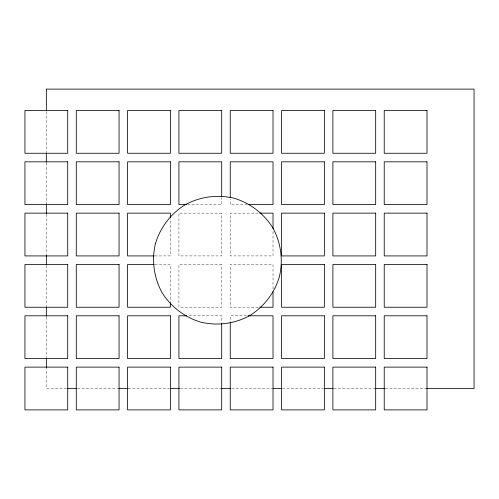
<?xml version="1.0" encoding="UTF-8"?>
<svg xmlns="http://www.w3.org/2000/svg" width="499" height="499" viewBox="0 0 499 499"><rect width="100%" height="100%" fill="white"/><g stroke="black" fill="none" stroke-linecap="round" stroke-linejoin="round"><path stroke-width="0.37" stroke-dasharray="2.5 1.87" d="M187.481 204.59L221.699 204.59L221.699 197.592M247.361 204.59L230.251 204.59L230.251 199.145M258.251 213.142L230.251 213.142L230.251 255.918L273.022 255.918L273.022 231.031M154.821 255.918L170.371 255.918L170.371 218.587M154.821 264.47L170.371 264.47L170.371 301.795M258.251 307.241L230.251 307.241L230.251 264.47L273.022 264.47L273.022 289.358M189.034 315.798L221.699 315.798L221.699 322.797M246.581 315.798L230.251 315.798L230.251 322.017M66.592 388.509L46.338 388.509L46.338 368.287M77.501 388.509L118.013 388.509M128.137 388.509L169.429 388.509M180.339 388.509L220.851 388.509M231.754 388.509L272.267 388.509M282.397 388.509L323.689 388.509M333.819 388.509L375.105 388.509M385.234 388.509L425.747 388.509M46.338 111.657L46.338 152.095M46.338 162.986L46.338 204.203M46.338 214.308L46.338 254.752M46.338 265.636L46.338 306.074M46.338 316.965L46.338 357.403M221.699 213.142L178.929 213.142L178.929 255.918L221.699 255.918L221.699 213.142M221.699 264.47L178.929 264.47L178.929 307.241L221.699 307.241L221.699 264.47"/><path stroke-width="0.75" d="M186.701 204.59L178.929 204.59L178.929 161.819L221.699 161.819L221.699 196.812M248.914 204.59L273.022 204.59L273.022 161.819L230.251 161.819L230.251 197.592M259.804 213.142L273.022 213.142L273.022 228.698M154.041 255.918L127.601 255.918L127.601 213.142L170.371 213.142L170.371 217.807M154.041 264.47L127.601 264.47L127.601 307.241L170.371 307.241L170.371 302.575M259.804 307.241L273.022 307.241L273.022 291.69M186.701 315.798L178.929 315.798L178.929 358.569L221.699 358.569L221.699 323.57M248.14 315.798L273.022 315.798L273.022 358.569L230.251 358.569L230.251 322.797M67.371 388.509L76.721 388.509M118.787 388.509L128.137 388.509M170.209 388.509L179.559 388.509M221.631 388.509L230.201 388.509M273.047 388.509L281.617 388.509M324.469 388.509L333.039 388.509M375.884 388.509L384.455 388.509M426.526 388.509L474.05 388.509L474.05 89.109L46.338 89.109L46.338 110.884M46.338 152.875L46.338 162.206M46.338 204.203L46.338 213.535M46.338 255.525L46.338 264.857M46.338 306.854L46.338 316.185M46.338 358.176L46.338 367.507M155.451 243.587C151.54 260.066 153.823 277.369 161.857 292.271C170.745 306.685 184.593 317.308 200.816 322.167C217.29 326.072 234.599 323.795 249.5 315.755C263.915 306.866 274.537 293.019 279.39 276.795C283.301 260.322 281.024 243.019 272.984 228.112C264.096 213.703 250.249 203.074 234.025 198.222C217.552 194.317 200.249 196.594 185.341 204.634C170.926 213.516 160.304 227.363 155.451 243.587M67.721 110.491L24.95 110.491L24.95 153.262L67.721 153.262L67.721 110.491M119.049 110.491L76.278 110.491L76.278 153.262L119.049 153.262L119.049 110.491M170.371 110.491L127.601 110.491L127.601 153.262L170.371 153.262L170.371 110.491M221.699 110.491L178.929 110.491L178.929 153.262L221.699 153.262L221.699 110.491M273.022 110.491L230.251 110.491L230.251 153.262L273.022 153.262L273.022 110.491M324.35 110.491L281.579 110.491L281.579 153.262L324.35 153.262L324.35 110.491M375.678 110.491L332.902 110.491L332.902 153.262L375.678 153.262L375.678 110.491M427.001 110.491L384.23 110.491L384.23 153.262L427.001 153.262L427.001 110.491M67.721 161.819L24.95 161.819L24.95 204.59L67.721 204.59L67.721 161.819M119.049 161.819L76.278 161.819L76.278 204.59L119.049 204.59L119.049 161.819M170.371 161.819L127.601 161.819L127.601 204.59L170.371 204.59L170.371 161.819M324.35 161.819L281.579 161.819L281.579 204.59L324.35 204.59L324.35 161.819M375.678 161.819L332.902 161.819L332.902 204.59L375.678 204.59L375.678 161.819M427.001 161.819L384.23 161.819L384.23 204.59L427.001 204.59L427.001 161.819M67.721 213.142L24.95 213.142L24.95 255.918L67.721 255.918L67.721 213.142M119.049 213.142L76.278 213.142L76.278 255.918L119.049 255.918L119.049 213.142M324.35 213.142L281.579 213.142L281.579 255.918L324.35 255.918L324.35 213.142M375.678 213.142L332.902 213.142L332.902 255.918L375.678 255.918L375.678 213.142M427.001 213.142L384.23 213.142L384.23 255.918L427.001 255.918L427.001 213.142M67.721 264.47L24.95 264.47L24.95 307.241L67.721 307.241L67.721 264.47M119.049 264.47L76.278 264.47L76.278 307.241L119.049 307.241L119.049 264.47M324.35 264.47L281.579 264.47L281.579 307.241L324.35 307.241L324.35 264.47M375.678 264.47L332.902 264.47L332.902 307.241L375.678 307.241L375.678 264.47M427.001 264.47L384.23 264.47L384.23 307.241L427.001 307.241L427.001 264.47M67.721 315.798L24.95 315.798L24.95 358.569L67.721 358.569L67.721 315.798M119.049 315.798L76.278 315.798L76.278 358.569L119.049 358.569L119.049 315.798M170.371 315.798L127.601 315.798L127.601 358.569L170.371 358.569L170.371 315.798M324.35 315.798L281.579 315.798L281.579 358.569L324.35 358.569L324.35 315.798M375.678 315.798L332.902 315.798L332.902 358.569L375.678 358.569L375.678 315.798M427.001 315.798L384.23 315.798L384.23 358.569L427.001 358.569L427.001 315.798M67.721 367.121L24.95 367.121L24.95 409.891L67.721 409.891L67.721 367.121M119.049 367.121L76.278 367.121L76.278 409.891L119.049 409.891L119.049 367.121M170.371 367.121L127.601 367.121L127.601 409.891L170.371 409.891L170.371 367.121M221.699 367.121L178.929 367.121L178.929 409.891L221.699 409.891L221.699 367.121M273.022 367.121L230.251 367.121L230.251 409.891L273.022 409.891L273.022 367.121M324.35 367.121L281.579 367.121L281.579 409.891L324.35 409.891L324.35 367.121M375.678 367.121L332.902 367.121L332.902 409.891L375.678 409.891L375.678 367.121M427.001 367.121L384.23 367.121L384.23 409.891L427.001 409.891L427.001 367.121"/></g></svg>
